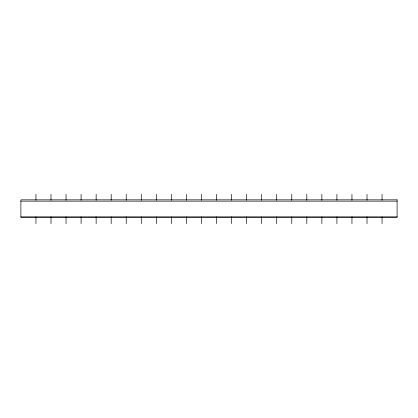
<?xml version="1.0" encoding="UTF-8"?>
<svg xmlns="http://www.w3.org/2000/svg" width="418" height="418" viewBox="0 0 418 418"><rect width="100%" height="100%" fill="white"/><g stroke="black" fill="none" stroke-linecap="round" stroke-linejoin="round"><path stroke-width="0.63" d="M20.9 201.147L397.1 201.147M20.9 216.853L397.1 216.853M382.052 194.313L382.052 200.259M382.052 216.853L382.052 223.687M367.004 194.313L367.004 200.259M367.004 216.853L367.004 223.687M351.956 194.313L351.956 200.259M351.956 216.853L351.956 223.687M336.908 194.313L336.908 200.259M336.908 216.853L336.908 223.687M321.86 194.313L321.86 200.259M321.86 216.853L321.86 223.687M306.812 194.313L306.812 200.259M306.812 216.853L306.812 223.687M291.764 194.313L291.764 200.259M291.764 216.853L291.764 223.687M276.716 194.313L276.716 200.259M276.716 216.853L276.716 223.687M261.668 194.313L261.668 200.259M261.668 216.853L261.668 223.687M246.62 194.313L246.62 200.259M246.62 216.853L246.62 223.687M231.572 194.313L231.572 200.259M231.572 216.853L231.572 223.687M216.524 194.313L216.524 200.259M216.524 216.853L216.524 223.687M201.476 194.313L201.476 200.259M201.476 216.853L201.476 223.687M186.428 194.313L186.428 200.259M186.428 216.853L186.428 223.687M171.38 194.313L171.38 200.259M171.38 216.853L171.38 223.687M156.332 194.313L156.332 200.259M156.332 216.853L156.332 223.687M141.284 194.313L141.284 200.259M141.284 216.853L141.284 223.687M126.236 194.313L126.236 200.259M126.236 216.853L126.236 223.687M111.188 194.313L111.188 200.259M111.188 216.853L111.188 223.687M96.14 194.313L96.14 200.259M96.14 216.853L96.14 223.687M81.092 194.313L81.092 200.259M81.092 216.853L81.092 223.687M66.044 194.313L66.044 200.259M66.044 216.853L66.044 223.687M50.996 194.313L50.996 200.259M50.996 216.853L50.996 223.687M35.948 194.313L35.948 200.259M35.948 216.853L35.948 223.687M397.1 199.841L20.9 199.841L20.9 217.506L397.1 217.506L397.1 199.841"/></g></svg>
